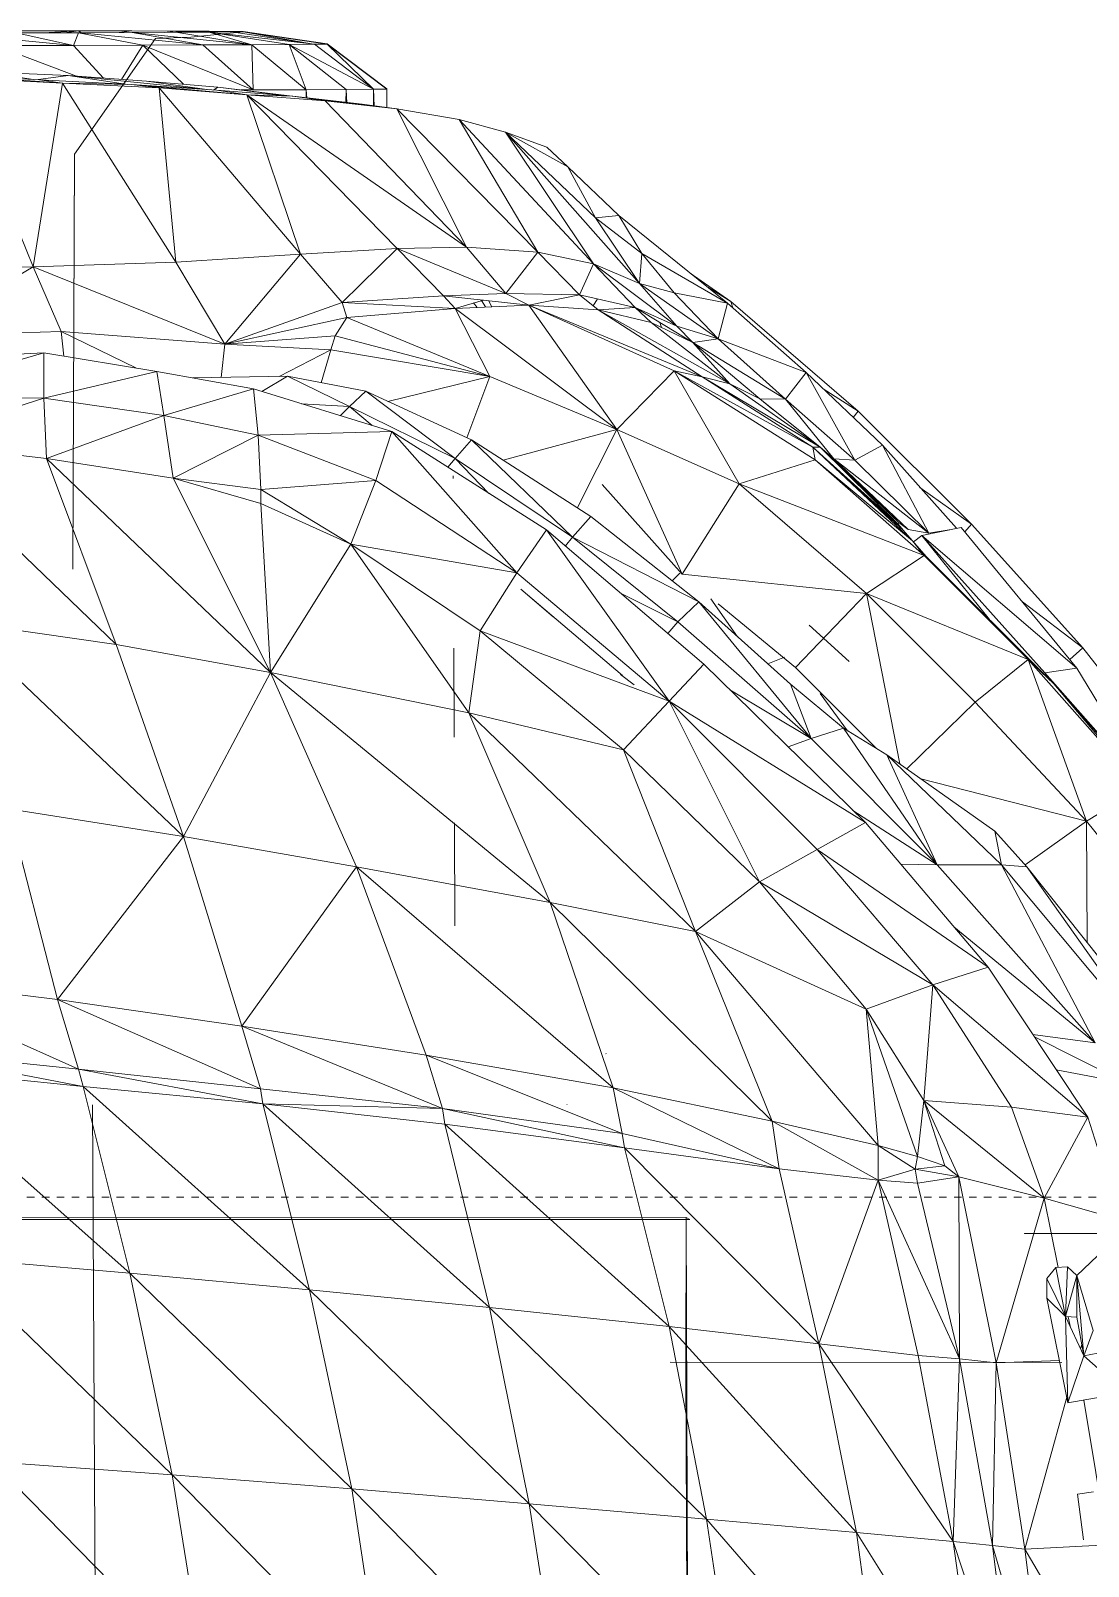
# Model space of a CAD drawing. Header units: inches. Extents: x -4450 to -273, y 9564 to 12971.
# Drawn here: x -2904.27 to -2886.59, y 12455.56 to 12481.25 of the extents above; entities that cross this region are included whole.
import ezdxf

# ---------------------------------------------------------------- set-up
doc = ezdxf.new("R2010")
doc.units = ezdxf.units.IN
doc.header["$MEASUREMENT"] = 0
doc.linetypes.add('Aligning Line 1_8_', pattern=[0.25, 0.125, -0.125])
for name, color, linetype, lineweight in [('0-1', 7, 'Continuous', 5), ('0-3', 7, 'Continuous', 9), ('A-GENM', 5, 'Continuous', 9), ('G-ANNO-SYMB', 111, 'Aligning Line 1_8_', 9)]:
    doc.layers.add(name, color=color, linetype=linetype, lineweight=lineweight)

# ---------------------------------------------------------------- blocks, each defined once
blk = doc.blocks.new('Land_Rover_Evoque_-_SUV_Car_Vehicle_Automobile_13067 - Land Rover EVOQUE_dwg-V5-FLOOR PLAN - ROOF')
at = {"layer": 'A-GENM'}
for p, q in [((-0.69574, 2.36898), (-0.63786, 2.41423)), ((-0.62217, 2.37056), (-0.57067, 2.41188)), ((-0.60274, 2.34533), (-0.51971, 2.41139)), ((-0.44711, 2.34426), (-0.44708, 2.41074)), ((-0.68707, 2.36655), (-0.63163, 2.40008)), ((-0.68515, 2.35287), (-0.63163, 2.40008)), ((-0.63138, 2.39993), (-0.68043, 2.35669)), ((-0.52314, 2.4016), (-0.60369, 2.33457)), ((-0.52314, 2.4016), (-0.60274, 2.34533)), ((-0.63634, 2.394), (-0.69078, 2.34585)), ((-0.68043, 2.35669), (-0.63634, 2.394)), ((-0.63634, 2.394), (-0.62217, 2.37056)), ((-0.51081, 2.38783), (-0.53057, 2.34853)), ((-0.51081, 2.38783), (-0.51662, 2.35779)), ((-0.37944, 2.38717), (-0.39511, 2.36953)), ((-0.37944, 2.38717), (-0.37522, 2.36273)), ((-0.31311, 2.34439), (-0.23632, 2.38963)), ((-0.49655, 2.37113), (-0.45285, 2.38497)), ((-0.49655, 2.37113), (-0.45285, 2.38497)), ((-0.46214, 2.35267), (-0.45285, 2.38497)), ((-0.528, 2.37423), (-0.60369, 2.33457)), ((-0.528, 2.37423), (-0.60365, 2.30717)), ((-0.528, 2.37423), (-0.57731, 2.31432)), ((-0.528, 2.37423), (-0.53163, 2.34782)), ((-0.42925, 2.36645), (-0.43762, 2.37521)), ((-0.40594, 2.37339), (-0.42925, 2.36645)), ((-0.39511, 2.36953), (-0.40594, 2.37339)), ((-0.39635, 2.37537), (-0.39511, 2.36953)), ((-0.37637, 2.36941), (-0.31486, 2.3796)), ((-0.33744, 2.37363), (-0.33646, 2.36678)), ((-0.31311, 2.34439), (-0.31486, 2.3796)), ((-0.74822, 2.32181), (-0.69574, 2.36898)), ((-0.71522, 2.34344), (-0.69574, 2.36898)), ((-0.69574, 2.36898), (-0.69073, 2.36355)), ((-0.69078, 2.34585), (-0.62217, 2.37056)), ((-0.62217, 2.37056), (-0.67271, 2.32339)), ((-0.62217, 2.37056), (-0.64019, 2.30031)), ((-0.62217, 2.37056), (-0.57072, 2.37081)), ((-0.62217, 2.37056), (-0.60357, 2.34459)), ((-0.49655, 2.37113), (-0.56014, 2.32888)), ((-0.56014, 2.32888), (-0.49655, 2.37113)), ((-0.49655, 2.37113), (-0.55273, 2.30539)), ((-0.49655, 2.37113), (-0.50068, 2.33882)), ((-0.49655, 2.37113), (-0.46214, 2.35267)), ((-0.39511, 2.36953), (-0.42925, 2.36645)), ((-0.39511, 2.36953), (-0.41182, 2.36162)), ((-0.39511, 2.36953), (-0.41156, 2.36654)), ((-0.40003, 2.36864), (-0.3982, 2.36807)), ((-0.39511, 2.36953), (-0.37522, 2.36273)), ((-0.33646, 2.36678), (-0.31698, 2.36933)), ((-0.68707, 2.36655), (-0.74691, 2.31742)), ((-0.74351, 2.30077), (-0.68707, 2.36655)), ((-0.68515, 2.35287), (-0.68707, 2.36655)), ((-0.43291, 2.36253), (-0.42925, 2.36645)), ((-0.43268, 2.35764), (-0.43291, 2.36253)), ((-0.41182, 2.36162), (-0.43291, 2.36253)), ((-0.41182, 2.36162), (-0.43268, 2.35764)), ((-0.42925, 2.36645), (-0.41156, 2.36654)), ((-0.41182, 2.36162), (-0.42925, 2.36645)), ((-0.41182, 2.36162), (-0.428, 2.35375)), ((-0.37522, 2.36273), (-0.41965, 2.35379)), ((-0.41182, 2.36162), (-0.41965, 2.35379)), ((-0.41182, 2.36162), (-0.41156, 2.36654)), ((-0.37522, 2.36273), (-0.41182, 2.36162)), ((-0.41175, 2.36288), (-0.40723, 2.36379)), ((-0.39249, 2.19399), (-0.39237, 2.3601)), ((-0.37767, 2.36224), (-0.31311, 2.34439)), ((-0.68043, 2.35669), (-0.73439, 2.30266)), ((-0.68043, 2.35669), (-0.69078, 2.34585)), ((-0.68515, 2.35287), (-0.68325, 2.35386)), ((-0.46214, 2.35267), (-0.43272, 2.35863)), ((-0.428, 2.35375), (-0.43268, 2.35764)), ((-0.41965, 2.35379), (-0.428, 2.35375)), ((-0.39313, 2.35913), (-0.39214, 2.33233)), ((-0.31457, 2.33069), (-0.23445, 2.35445)), ((-0.31311, 2.34439), (-0.23445, 2.35445)), ((-0.74351, 2.30077), (-0.68515, 2.35287)), ((-0.50358, 2.30164), (-0.46214, 2.35267)), ((-0.46214, 2.35267), (-0.50068, 2.33882)), ((-0.46214, 2.35267), (-0.47117, 2.31644)), ((-0.46214, 2.35267), (-0.39214, 2.33233)), ((-0.69078, 2.34585), (-0.73493, 2.30165)), ((-0.73439, 2.30266), (-0.69078, 2.34585)), ((-0.69078, 2.34585), (-0.71879, 2.27725)), ((-0.69078, 2.34585), (-0.67271, 2.32339)), ((-0.60274, 2.34533), (-0.61795, 2.33172)), ((-0.60369, 2.33457), (-0.60274, 2.34533)), ((-0.44711, 2.34426), (-0.447, 2.34424)), ((-0.39214, 2.33233), (-0.31311, 2.34439)), ((-0.23566, 2.34074), (-0.31627, 2.31407)), ((-0.31457, 2.33069), (-0.31311, 2.34439)), ((-0.31457, 2.33069), (-0.23566, 2.34074)), ((-0.60369, 2.33457), (-0.65037, 2.28594)), ((-0.60369, 2.33457), (-0.61795, 2.33172)), ((-0.60369, 2.33457), (-0.60365, 2.30717)), ((-0.50068, 2.33882), (-0.55273, 2.30539)), ((-0.50358, 2.30164), (-0.50068, 2.33882)), ((-0.70771, 2.32938), (-0.74351, 2.30077)), ((-0.61795, 2.33172), (-0.65037, 2.28594)), ((-0.56014, 2.32888), (-0.62153, 2.27681)), ((-0.62153, 2.27681), (-0.56014, 2.32888)), ((-0.6102, 2.25632), (-0.56014, 2.32888)), ((-0.55273, 2.30539), (-0.56014, 2.32888)), ((-0.39214, 2.33233), (-0.47117, 2.31644)), ((-0.39214, 2.33233), (-0.39386, 2.31672)), ((-0.31457, 2.33069), (-0.39386, 2.31672)), ((-0.39214, 2.33233), (-0.31457, 2.33069)), ((-0.31457, 2.33069), (-0.31627, 2.31407)), ((-0.74822, 2.32181), (-0.79627, 2.2737)), ((-0.76384, 2.29994), (-0.74822, 2.32181)), ((-0.74503, 2.31896), (-0.74822, 2.32181)), ((-0.67271, 2.32339), (-0.71879, 2.27725)), ((-0.67271, 2.32339), (-0.64436, 2.29442)), ((-0.23663, 2.3251), (-0.32021, 2.27297)), ((-0.31627, 2.31407), (-0.23663, 2.3251)), ((-0.74649, 2.31539), (-0.78174, 2.28401)), ((-0.74691, 2.31742), (-0.74351, 2.30077)), ((-0.74351, 2.30077), (-0.74691, 2.31742)), ((-0.50358, 2.30164), (-0.47117, 2.31644)), ((-0.47585, 2.31055), (-0.47117, 2.31644)), ((-0.47117, 2.31644), (-0.47437, 2.29784)), ((-0.47117, 2.31644), (-0.39386, 2.31672)), ((-0.47117, 2.31644), (-0.46847, 2.29886)), ((-0.4697, 2.28221), (-0.39386, 2.31672)), ((-0.39386, 2.31672), (-0.46847, 2.29886)), ((-0.39532, 2.29912), (-0.39386, 2.31672)), ((-0.31627, 2.31407), (-0.39386, 2.31672)), ((-0.74449, 2.30369), (-0.74603, 2.31312)), ((-0.50358, 2.30164), (-0.47585, 2.31055)), ((-0.47976, 2.29884), (-0.47585, 2.31055)), ((-0.47585, 2.31055), (-0.47437, 2.29784)), ((-0.31627, 2.31407), (-0.40023, 2.25706)), ((-0.31627, 2.31407), (-0.39532, 2.29912)), ((-0.31627, 2.31407), (-0.32021, 2.27297)), ((-0.74449, 2.30369), (-0.78174, 2.28401)), ((-0.74449, 2.30369), (-0.77593, 2.26344)), ((-0.73493, 2.30165), (-0.77563, 2.25551)), ((-0.74449, 2.30369), (-0.77539, 2.27228)), ((-0.73493, 2.30165), (-0.76539, 2.22325)), ((-0.74601, 2.29486), (-0.74449, 2.30369)), ((-0.73439, 2.30266), (-0.74124, 2.29677)), ((-0.74124, 2.29677), (-0.73493, 2.30165)), ((-0.73439, 2.30266), (-0.73493, 2.30165)), ((-0.73493, 2.30165), (-0.71879, 2.27725)), ((-0.60365, 2.30717), (-0.66166, 2.26742)), ((-0.60365, 2.30717), (-0.65723, 2.2537)), ((-0.60365, 2.30717), (-0.65037, 2.28594)), ((-0.60365, 2.30717), (-0.62674, 2.2715)), ((-0.55273, 2.30539), (-0.6102, 2.25632)), ((-0.60365, 2.30717), (-0.60394, 2.29173)), ((-0.59639, 2.2319), (-0.55273, 2.30539)), ((-0.54238, 2.27709), (-0.55273, 2.30539)), ((-0.50358, 2.30164), (-0.55273, 2.30539)), ((-0.54238, 2.27709), (-0.50358, 2.30164)), ((-0.47976, 2.29884), (-0.50358, 2.30164)), ((-0.74124, 2.29677), (-0.78097, 2.25454)), ((-0.74124, 2.29677), (-0.77563, 2.25551)), ((-0.74565, 2.29281), (-0.74124, 2.29677)), ((-0.74351, 2.30077), (-0.7408, 2.29715)), ((-0.7408, 2.29715), (-0.74351, 2.30077)), ((-0.54238, 2.27709), (-0.47976, 2.29884)), ((-0.48443, 2.28216), (-0.47976, 2.29884)), ((-0.48443, 2.28216), (-0.47437, 2.29784)), ((-0.47976, 2.29884), (-0.47437, 2.29784)), ((-0.46847, 2.29886), (-0.47437, 2.29784)), ((-0.4697, 2.28221), (-0.47437, 2.29784)), ((-0.39532, 2.29912), (-0.4697, 2.28221)), ((-0.4697, 2.28221), (-0.46847, 2.29886)), ((-0.40023, 2.25706), (-0.39532, 2.29912)), ((-0.74565, 2.29281), (-0.78097, 2.25454)), ((-0.74809, 2.29087), (-0.78097, 2.25454)), ((-0.74903, 2.2909), (-0.78092, 2.25753)), ((-0.74809, 2.29087), (-0.78092, 2.25753)), ((-0.74601, 2.29486), (-0.77593, 2.26344)), ((-0.74903, 2.2909), (-0.77593, 2.26344)), ((-0.74903, 2.2909), (-0.74601, 2.29486)), ((-0.74809, 2.29087), (-0.74903, 2.2909)), ((-0.74809, 2.29087), (-0.74565, 2.29281)), ((-0.71879, 2.27725), (-0.64647, 2.29144)), ((-0.81263, 2.25161), (-0.78174, 2.28401)), ((-0.78174, 2.28401), (-0.77539, 2.27228)), ((-0.65037, 2.28594), (-0.66166, 2.26742)), ((-0.57528, 2.20463), (-0.48443, 2.28216)), ((-0.54238, 2.27709), (-0.48443, 2.28216)), ((-0.49475, 2.23717), (-0.4697, 2.28221)), ((-0.48443, 2.28216), (-0.49475, 2.23717)), ((-0.48443, 2.28216), (-0.4697, 2.28221)), ((-0.47462, 2.24015), (-0.4697, 2.28221)), ((-0.40023, 2.25706), (-0.4697, 2.28221)), ((-0.23969, 2.28404), (-0.32586, 2.20941)), ((-0.32021, 2.27297), (-0.23969, 2.28404)), ((-0.71879, 2.27725), (-0.76539, 2.22325)), ((-0.71879, 2.27725), (-0.72709, 2.199)), ((-0.71879, 2.27725), (-0.68737, 2.24708)), ((-0.62153, 2.27681), (-0.6888, 2.20816)), ((-0.6888, 2.20816), (-0.62153, 2.27681)), ((-0.65317, 2.28133), (-0.68737, 2.24708)), ((-0.68737, 2.24708), (-0.65317, 2.28133)), ((-0.62153, 2.27681), (-0.67305, 2.19355)), ((-0.6102, 2.25632), (-0.62153, 2.27681)), ((-0.59639, 2.2319), (-0.54238, 2.27709)), ((-0.57528, 2.20463), (-0.54238, 2.27709)), ((-0.79627, 2.2737), (-0.84286, 2.21971)), ((-0.81263, 2.25161), (-0.77539, 2.27228)), ((-0.79627, 2.2737), (-0.80577, 2.2588)), ((-0.80139, 2.24283), (-0.77539, 2.27228)), ((-0.79357, 2.2716), (-0.79627, 2.2737)), ((-0.77593, 2.26344), (-0.77539, 2.27228)), ((-0.68988, 2.26987), (-0.70532, 2.25297)), ((-0.67637, 2.25758), (-0.66055, 2.26924)), ((-0.32021, 2.27297), (-0.40759, 2.19348)), ((-0.32021, 2.27297), (-0.40023, 2.25706)), ((-0.32021, 2.27297), (-0.32586, 2.20941)), ((-0.80139, 2.24283), (-0.77593, 2.26344)), ((-0.78092, 2.25753), (-0.77593, 2.26344)), ((-0.66166, 2.26742), (-0.68034, 2.24503)), ((-0.65723, 2.2537), (-0.66166, 2.26742)), ((-0.81086, 2.20749), (-0.78092, 2.25753)), ((-0.80787, 2.21928), (-0.78092, 2.25753)), ((-0.80141, 2.23205), (-0.78092, 2.25753)), ((-0.78097, 2.25454), (-0.78092, 2.25753)), ((-0.6102, 2.25632), (-0.67305, 2.19355)), ((-0.59639, 2.2319), (-0.6102, 2.25632)), ((-0.40023, 2.25706), (-0.48345, 2.17461)), ((-0.40023, 2.25706), (-0.47462, 2.24015)), ((-0.40759, 2.19348), (-0.40023, 2.25706)), ((-0.81263, 2.25161), (-0.84205, 2.21824)), ((-0.82689, 2.21434), (-0.81263, 2.25161)), ((-0.77563, 2.25551), (-0.81338, 2.19567)), ((-0.78097, 2.25454), (-0.81338, 2.19567)), ((-0.81263, 2.25161), (-0.80139, 2.24283)), ((-0.78097, 2.25454), (-0.81086, 2.20749)), ((-0.77563, 2.25551), (-0.78097, 2.25454)), ((-0.77563, 2.25551), (-0.76539, 2.22325)), ((-0.65723, 2.2537), (-0.71522, 2.2061)), ((-0.65723, 2.2537), (-0.70685, 2.19724)), ((-0.65723, 2.2537), (-0.68034, 2.24503)), ((-0.65723, 2.2537), (-0.67792, 2.21927)), ((-0.65365, 2.24404), (-0.65723, 2.2537)), ((-0.82689, 2.21434), (-0.80139, 2.24283)), ((-0.82544, 2.20359), (-0.80139, 2.24283)), ((-0.80141, 2.23205), (-0.80139, 2.24283)), ((-0.68034, 2.24503), (-0.71522, 2.2061)), ((-0.68737, 2.24708), (-0.71441, 2.21435)), ((-0.71441, 2.21435), (-0.68737, 2.24708)), ((-0.80141, 2.23205), (-0.79698, 2.2375)), ((-0.69176, 2.24247), (-0.68896, 2.23541)), ((-0.49475, 2.23717), (-0.58757, 2.14299)), ((-0.57528, 2.20463), (-0.49475, 2.23717)), ((-0.50899, 2.16968), (-0.47462, 2.24015)), ((-0.49475, 2.23717), (-0.50899, 2.16968)), ((-0.49475, 2.23717), (-0.47462, 2.24015)), ((-0.47462, 2.24015), (-0.4896, 2.17363)), ((-0.48345, 2.17461), (-0.47462, 2.24015)), ((-0.82544, 2.20359), (-0.80141, 2.23205)), ((-0.80787, 2.21928), (-0.80141, 2.23205)), ((-0.59639, 2.2319), (-0.67305, 2.19355)), ((-0.65238, 2.17407), (-0.59639, 2.2319)), ((-0.57528, 2.20463), (-0.59639, 2.2319)), ((-0.81338, 2.19567), (-0.76539, 2.22325)), ((-0.76539, 2.22325), (-0.78847, 2.17128)), ((-0.76539, 2.22325), (-0.72709, 2.199)), ((-0.84205, 2.21824), (-0.87931, 2.17213)), ((-0.84205, 2.21824), (-0.86313, 2.18195)), ((-0.85483, 2.20242), (-0.84286, 2.21971)), ((-0.84882, 2.20986), (-0.84286, 2.21971)), ((-0.84205, 2.21824), (-0.84649, 2.19569)), ((-0.84009, 2.22046), (-0.84286, 2.21971)), ((-0.82689, 2.21434), (-0.84205, 2.21824)), ((-0.8393, 2.16335), (-0.80787, 2.21928)), ((-0.83383, 2.18591), (-0.80787, 2.21928)), ((-0.82544, 2.20359), (-0.80787, 2.21928)), ((-0.81086, 2.20749), (-0.80787, 2.21928)), ((-0.70047, 2.22256), (-0.71653, 2.21125)), ((-0.244, 2.22145), (-0.33226, 2.13414)), ((-0.32586, 2.20941), (-0.244, 2.22145)), ((-0.85044, 2.18098), (-0.82689, 2.21434)), ((-0.82689, 2.21434), (-0.84649, 2.19569)), ((-0.8323, 2.19672), (-0.82689, 2.21434)), ((-0.82689, 2.21434), (-0.82544, 2.20359)), ((-0.8413, 2.134), (-0.81086, 2.20749)), ((-0.8393, 2.16335), (-0.81086, 2.20749)), ((-0.81338, 2.19567), (-0.81086, 2.20749)), ((-0.71522, 2.2061), (-0.75157, 2.16033)), ((-0.6888, 2.20816), (-0.74578, 2.14151)), ((-0.74578, 2.14151), (-0.6888, 2.20816)), ((-0.71522, 2.2061), (-0.74272, 2.15244)), ((-0.71522, 2.2061), (-0.70685, 2.19724)), ((-0.67305, 2.19355), (-0.6888, 2.20816)), ((-0.6681, 2.10852), (-0.57528, 2.20463)), ((-0.65238, 2.17407), (-0.57528, 2.20463)), ((-0.57528, 2.20463), (-0.58757, 2.14299)), ((-0.32586, 2.20941), (-0.41572, 2.11724)), ((-0.32586, 2.20941), (-0.40759, 2.19348)), ((-0.32586, 2.20941), (-0.33226, 2.13414)), ((-0.84022, 2.17903), (-0.82544, 2.20359)), ((-0.82544, 2.20359), (-0.83383, 2.18591)), ((-0.8323, 2.19672), (-0.82544, 2.20359)), ((-0.78847, 2.17128), (-0.72709, 2.199)), ((-0.76515, 2.16504), (-0.72709, 2.199)), ((-0.70685, 2.19724), (-0.74272, 2.15244)), ((-0.72747, 2.19803), (-0.72419, 2.1948)), ((-0.70685, 2.19724), (-0.71878, 2.17309)), ((-0.70182, 2.19293), (-0.70685, 2.19724)), ((-0.45389, 2.2007), (-0.45417, 1.78242)), ((0.00065, 2.20236), (-0.45389, 2.2007)), ((-0.45389, 2.2007), (-0.45297, 2.20229)), ((-0.45389, 2.2007), (-0.39019, 2.20059)), ((-0.45297, 2.20229), (-0.453, 2.04102)), ((-0.35682, 2.20073), (-0.39019, 2.20059)), ((0.0015, 2.20202), (-0.35682, 2.20073)), ((-0.86313, 2.18195), (-0.84649, 2.19569)), ((-0.85885, 2.16135), (-0.8323, 2.19672)), ((-0.8323, 2.19672), (-0.85044, 2.18098)), ((-0.85044, 2.18098), (-0.84649, 2.19569)), ((-0.8413, 2.134), (-0.81338, 2.19567)), ((-0.84022, 2.17903), (-0.8323, 2.19672)), ((-0.81338, 2.19567), (-0.78847, 2.17128)), ((-0.67305, 2.19355), (-0.74578, 2.14151)), ((-0.67305, 2.19355), (-0.72757, 2.12884)), ((-0.70298, 2.11328), (-0.67305, 2.19355)), ((-0.65238, 2.17407), (-0.67305, 2.19355)), ((-0.40759, 2.19348), (-0.49354, 2.09835)), ((-0.40759, 2.19348), (-0.48345, 2.17461)), ((-0.41572, 2.11724), (-0.40759, 2.19348)), ((-0.84022, 2.17903), (-0.83383, 2.18591)), ((-0.8393, 2.16335), (-0.83383, 2.18591)), ((-0.8318, 2.1902), (-0.83387, 2.18957)), ((-0.85044, 2.18098), (-0.91467, 2.12402)), ((-0.87931, 2.17213), (-0.86313, 2.18195)), ((-0.87837, 2.16231), (-0.86313, 2.18195)), ((-0.85044, 2.18098), (-0.87837, 2.16231)), ((-0.85044, 2.18098), (-0.86313, 2.18195)), ((-0.85885, 2.16135), (-0.85044, 2.18098)), ((-0.85885, 2.16135), (-0.84022, 2.17903)), ((-0.84567, 2.15553), (-0.84022, 2.17903)), ((-0.84022, 2.17903), (-0.8393, 2.16335)), ((-0.67999, 2.17866), (-0.6844, 2.1728)), ((-0.89991, 2.15051), (-0.87931, 2.17213)), ((-0.87931, 2.17213), (-0.87837, 2.16231)), ((-0.8413, 2.134), (-0.78847, 2.17128)), ((-0.83988, 2.10266), (-0.78847, 2.17128)), ((-0.78847, 2.17128), (-0.81102, 2.11741)), ((-0.78847, 2.17128), (-0.75527, 2.15455)), ((-0.78847, 2.17128), (-0.77545, 2.12303)), ((-0.68394, 2.17375), (-0.72069, 2.13059)), ((-0.70298, 2.11328), (-0.65238, 2.17407)), ((-0.6681, 2.10852), (-0.65238, 2.17407)), ((-0.52276, 2.09046), (-0.4896, 2.17363)), ((-0.50899, 2.16968), (-0.4896, 2.17363)), ((-0.48345, 2.17461), (-0.50017, 2.09733)), ((-0.50017, 2.09733), (-0.4896, 2.17363)), ((-0.49354, 2.09835), (-0.48345, 2.17461)), ((-0.48345, 2.17461), (-0.4896, 2.17363)), ((-0.6028, 2.06083), (-0.50899, 2.16968)), ((-0.58757, 2.14299), (-0.50899, 2.16968)), ((-0.52339, 2.16674), (-0.52349, 2.1667)), ((-0.50899, 2.16968), (-0.52276, 2.09046)), ((-0.92013, 2.1044), (-0.85885, 2.16135)), ((-0.91467, 2.12402), (-0.87837, 2.16231)), ((-0.85885, 2.16135), (-0.91467, 2.12402)), ((-0.89991, 2.15051), (-0.87837, 2.16231)), ((-0.8638, 2.13785), (-0.85885, 2.16135)), ((-0.84567, 2.15553), (-0.85885, 2.16135)), ((-0.84567, 2.15553), (-0.8393, 2.16335)), ((-0.841, 2.16126), (-0.8439, 2.16316)), ((-0.8413, 2.134), (-0.8393, 2.16335)), ((-0.75157, 2.16033), (-0.78401, 2.10966)), ((-0.74272, 2.15244), (-0.75157, 2.16033)), ((-0.8638, 2.13785), (-0.84567, 2.15553)), ((-0.84621, 2.1242), (-0.84567, 2.15553)), ((-0.84567, 2.15553), (-0.8413, 2.134)), ((-0.74272, 2.15244), (-0.78401, 2.10966)), ((-0.74272, 2.15244), (-0.77613, 2.10275)), ((-0.73899, 2.14946), (-0.74272, 2.15244)), ((-0.89991, 2.15051), (-0.91467, 2.12402)), ((-0.90825, 2.14165), (-0.89991, 2.15051)), ((-0.50192, 2.15014), (-0.50187, 2.15017)), ((-0.24881, 2.14714), (-0.33865, 2.05885)), ((-0.33226, 2.13414), (-0.24881, 2.14714)), ((-0.90825, 2.14165), (-0.91467, 2.12402)), ((-0.78754, 2.07588), (-0.74578, 2.14151)), ((-0.78754, 2.07588), (-0.74578, 2.14151)), ((-0.74578, 2.14151), (-0.72757, 2.12884)), ((-0.72069, 2.13059), (-0.70895, 2.1443)), ((-0.68531, 2.02438), (-0.58757, 2.14299)), ((-0.6681, 2.10852), (-0.58757, 2.14299)), ((-0.58757, 2.14299), (-0.6028, 2.06083)), ((-0.92458, 2.07795), (-0.8638, 2.13785)), ((-0.8638, 2.13785), (-0.92013, 2.1044)), ((-0.86582, 2.10748), (-0.8638, 2.13785)), ((-0.8638, 2.13785), (-0.84621, 2.1242)), ((-0.84621, 2.1242), (-0.8413, 2.134)), ((-0.84525, 2.09777), (-0.8413, 2.134)), ((-0.8413, 2.134), (-0.83988, 2.10266)), ((-0.33226, 2.13414), (-0.42311, 2.04094)), ((-0.33226, 2.13414), (-0.41572, 2.11724)), ((-0.33226, 2.13414), (-0.33865, 2.05885)), ((-0.78754, 2.07588), (-0.72757, 2.12884)), ((-0.76686, 2.06907), (-0.72757, 2.12884)), ((-0.7398, 2.05838), (-0.72757, 2.12884)), ((-0.70298, 2.11328), (-0.72757, 2.12884)), ((-0.92013, 2.1044), (-0.91467, 2.12402)), ((-0.86582, 2.10748), (-0.84621, 2.1242)), ((-0.86535, 2.07812), (-0.84621, 2.1242)), ((-0.84525, 2.09777), (-0.84621, 2.1242)), ((-0.84525, 2.09777), (-0.84621, 2.1242)), ((-0.84341, 2.11467), (-0.83988, 2.10266)), ((-0.84059, 2.11822), (-0.84318, 2.1168)), ((-0.84047, 2.11562), (-0.84316, 2.11382)), ((-0.83988, 2.10266), (-0.81102, 2.11741)), ((-0.83597, 2.05672), (-0.81102, 2.11741)), ((-0.81102, 2.11741), (-0.82815, 2.05183)), ((-0.81102, 2.11741), (-0.82226, 2.04991)), ((-0.81102, 2.11741), (-0.78494, 2.10766)), ((-0.81102, 2.11741), (-0.80039, 2.07413)), ((-0.76134, 2.11706), (-0.77613, 2.10275)), ((-0.7398, 2.05838), (-0.70298, 2.11328)), ((-0.6681, 2.10852), (-0.70298, 2.11328)), ((-0.41572, 2.11724), (-0.50214, 2.02113)), ((-0.41572, 2.11724), (-0.49354, 2.09835)), ((-0.42311, 2.04094), (-0.41572, 2.11724)), ((-0.93053, 2.0143), (-0.86582, 2.10748)), ((-0.86582, 2.10748), (-0.92805, 2.04758)), ((-0.86582, 2.10748), (-0.92458, 2.07795)), ((-0.86535, 2.07812), (-0.86582, 2.10748)), ((-0.84031, 2.11209), (-0.84219, 2.11051)), ((-0.78401, 2.10966), (-0.80468, 2.06482)), ((-0.78401, 2.10966), (-0.77613, 2.10275)), ((-0.7398, 2.05838), (-0.6681, 2.10852)), ((-0.68531, 2.02438), (-0.6681, 2.10852)), ((-0.92458, 2.07795), (-0.92013, 2.1044)), ((-0.84525, 2.09777), (-0.83988, 2.10266)), ((-0.84233, 2.05472), (-0.83988, 2.10266)), ((-0.83988, 2.10266), (-0.83597, 2.05672)), ((-0.77613, 2.10275), (-0.80468, 2.06482)), ((-0.79827, 2.05792), (-0.77613, 2.10275)), ((-0.77242, 2.09964), (-0.77613, 2.10275)), ((-0.76769, 2.10184), (-0.76871, 2.10186)), ((-0.65776, 2.10227), (-0.69558, 2.10212)), ((-0.57775, 2.10256), (-0.62146, 2.1024)), ((-0.86535, 2.07812), (-0.84525, 2.09777)), ((-0.84233, 2.05472), (-0.84525, 2.09777)), ((-0.53507, 2.01218), (-0.50017, 2.09733)), ((-0.52276, 2.09046), (-0.50017, 2.09733)), ((-0.50852, 2.02013), (-0.50017, 2.09733)), ((-0.49354, 2.09835), (-0.50214, 2.02113)), ((-0.50214, 2.02113), (-0.50017, 2.09733)), ((-0.49354, 2.09835), (-0.50017, 2.09733)), ((-0.6028, 2.06083), (-0.52276, 2.09046)), ((-0.52276, 2.09046), (-0.53507, 2.01218)), ((-0.95215, 2.04837), (-0.93311, 2.07372)), ((-0.93311, 2.07372), (-0.95208, 2.04837)), ((-0.95208, 2.04837), (-0.933, 2.07372)), ((-0.93311, 2.07372), (-0.933, 2.07372)), ((-0.933, 2.07372), (-0.92514, 2.07369)), ((-0.933, 2.07372), (-0.9329, 2.0681)), ((-0.93053, 2.0143), (-0.86535, 2.07812)), ((-0.92458, 2.07795), (-0.92997, 2.03389)), ((-0.92805, 2.04758), (-0.92458, 2.07795)), ((-0.92458, 2.07795), (-0.92652, 2.06329)), ((-0.86291, 2.03703), (-0.86535, 2.07812)), ((-0.84233, 2.05472), (-0.86535, 2.07812)), ((-0.80572, 2.01716), (-0.78754, 2.07588)), ((-0.80572, 2.01716), (-0.78754, 2.07588)), ((-0.78603, 2.01915), (-0.78754, 2.07588)), ((-0.78754, 2.07588), (-0.76686, 2.06907)), ((-0.95208, 2.04837), (-0.9329, 2.0681)), ((-0.95198, 2.04304), (-0.9329, 2.0681)), ((-0.95189, 2.03226), (-0.9329, 2.0681)), ((-0.9329, 2.0681), (-0.92569, 2.06827)), ((-0.9329, 2.0681), (-0.93281, 2.0564)), ((-0.9329, 2.0681), (-0.92571, 2.06807)), ((-0.79827, 2.05792), (-0.79015, 2.06746)), ((-0.78603, 2.01915), (-0.76686, 2.06907)), ((-0.7398, 2.05838), (-0.76686, 2.06907)), ((-0.76291, 2.0202), (-0.76686, 2.06907)), ((-0.25348, 2.07186), (-0.34458, 1.98257)), ((-0.25348, 2.07186), (-0.33865, 2.05885)), ((-0.93383, 2.00205), (-0.92652, 2.06174)), ((-0.92997, 2.03389), (-0.92652, 2.06329)), ((-0.92652, 2.06329), (-0.92601, 2.06631)), ((-0.81107, 2.03161), (-0.80468, 2.06482)), ((-0.79827, 2.05792), (-0.80468, 2.06482)), ((-0.68531, 2.02438), (-0.6028, 2.06083)), ((-0.6028, 2.06083), (-0.61559, 1.98745)), ((-0.6028, 2.06083), (-0.53507, 2.01218)), ((-0.95189, 2.03226), (-0.93281, 2.0564)), ((-0.93281, 2.0564), (-0.92712, 2.0567)), ((-0.93281, 2.0564), (-0.93272, 2.03955)), ((-0.93281, 2.0564), (-0.92716, 2.05638)), ((-0.86291, 2.03703), (-0.84233, 2.05472)), ((-0.84233, 2.05472), (-0.83597, 2.05672)), ((-0.8247, 2.00493), (-0.84233, 2.05472)), ((-0.8247, 2.00493), (-0.83597, 2.05672)), ((-0.83597, 2.05672), (-0.82815, 2.05183)), ((-0.81107, 2.03161), (-0.79827, 2.05792)), ((-0.79941, 2.03752), (-0.79827, 2.05792)), ((-0.79827, 2.05792), (-0.79432, 2.05397)), ((-0.7398, 2.05838), (-0.76291, 2.0202)), ((-0.75701, 2.02022), (-0.7398, 2.05838)), ((-0.68531, 2.02438), (-0.7398, 2.05838)), ((-0.33865, 2.05885), (-0.43026, 1.96467)), ((-0.33865, 2.05885), (-0.42311, 2.04094)), ((-0.34458, 1.98257), (-0.33865, 2.05885)), ((-0.95215, 2.04837), (-0.95741, 2.01272)), ((-0.95215, 2.04837), (-0.95733, 2.01272)), ((-0.95733, 2.01272), (-0.95208, 2.04837)), ((-0.95208, 2.04837), (-0.95198, 2.04304)), ((-0.93053, 2.0143), (-0.92805, 2.04758)), ((-0.92805, 2.04758), (-0.92997, 2.03389)), ((-0.8247, 2.00493), (-0.82815, 2.05183)), ((-0.82815, 2.05183), (-0.82226, 2.04991)), ((-0.8247, 2.00493), (-0.82226, 2.04991)), ((-0.811, 2.02799), (-0.82226, 2.04991)), ((-0.80832, 2.04588), (-0.82226, 2.04991)), ((-0.95733, 2.01272), (-0.95221, 2.04177)), ((-0.95217, 2.04177), (-0.95725, 2.00785)), ((-0.95198, 2.04304), (-0.95716, 1.99835)), ((-0.95198, 2.04304), (-0.95189, 2.03226)), ((-0.42311, 2.04094), (-0.50954, 1.94482)), ((-0.42311, 2.04094), (-0.50214, 2.02113)), ((-0.453, 2.04102), (-0.4532, 1.78202)), ((-0.43026, 1.96467), (-0.42311, 2.04094)), ((-0.95189, 2.03226), (-0.93272, 2.03955)), ((-0.9518, 2.01641), (-0.93272, 2.03955)), ((-0.86291, 2.03703), (-0.93347, 1.97715)), ((-0.93272, 2.03955), (-0.92914, 2.03983)), ((-0.93272, 2.03955), (-0.93262, 2.01706)), ((-0.93272, 2.03955), (-0.92918, 2.03954)), ((-0.86291, 2.03703), (-0.93053, 2.0143)), ((-0.8247, 2.00493), (-0.86291, 2.03703)), ((-0.85949, 1.98424), (-0.86291, 2.03703)), ((-0.95716, 1.99835), (-0.95189, 2.03226)), ((-0.95189, 2.03226), (-0.9518, 2.01641)), ((-0.93383, 2.00205), (-0.93027, 2.02998)), ((-0.93246, 2.00161), (-0.92997, 2.03389)), ((-0.93053, 2.0143), (-0.92997, 2.03389)), ((-0.81107, 2.03161), (-0.81035, 1.9914)), ((-0.81107, 2.03161), (-0.80465, 2.02062)), ((-0.77619, 1.92926), (-0.68531, 2.02438)), ((-0.68531, 2.02438), (-0.76783, 1.98303)), ((-0.68531, 2.02438), (-0.75701, 2.02022)), ((-0.6971, 1.95886), (-0.68531, 2.02438)), ((-0.68531, 2.02438), (-0.61559, 1.98745)), ((-0.50214, 2.02113), (-0.5169, 1.94287)), ((-0.50214, 2.02113), (-0.50954, 1.94482)), ((-0.50214, 2.02113), (-0.50852, 2.02013)), ((-0.95683, 2.01611), (-0.95741, 2.01272)), ((-0.95716, 1.99835), (-0.9518, 2.01641)), ((-0.9518, 2.01641), (-0.95709, 1.98418)), ((-0.9518, 2.01641), (-0.957, 1.96561)), ((-0.9518, 2.01641), (-0.93262, 2.01706)), ((-0.9518, 2.01641), (-0.95173, 1.99565)), ((-0.93262, 2.01706), (-0.95173, 1.99565)), ((-0.93262, 2.01706), (-0.95163, 1.97024)), ((-0.93262, 2.01706), (-0.9326, 2.0118)), ((-0.8131, 1.97609), (-0.80572, 2.01716)), ((-0.8131, 1.97609), (-0.80572, 2.01716)), ((-0.78603, 2.01915), (-0.80572, 2.01716)), ((-0.79439, 1.97907), (-0.80572, 2.01716)), ((-0.79439, 1.97907), (-0.78603, 2.01915)), ((-0.76291, 2.0202), (-0.78603, 2.01915)), ((-0.76783, 1.98303), (-0.78603, 2.01915)), ((-0.76783, 1.98303), (-0.75701, 2.02022)), ((-0.76783, 1.98303), (-0.76291, 2.0202)), ((-0.75701, 2.02022), (-0.76291, 2.0202)), ((-0.54638, 1.93395), (-0.50852, 2.02013)), ((-0.53507, 2.01218), (-0.50852, 2.02013)), ((-0.5169, 1.94287), (-0.50852, 2.02013)), ((-0.95747, 2.00781), (-0.95741, 2.01272)), ((-0.95499, 1.99049), (-0.95733, 2.01272)), ((-0.95733, 2.01272), (-0.95725, 2.00785)), ((-0.93053, 2.0143), (-0.93491, 1.9654)), ((-0.93347, 1.97715), (-0.93053, 2.0143)), ((-0.93053, 2.0143), (-0.93246, 2.00161)), ((-0.53507, 2.01218), (-0.61559, 1.98745)), ((-0.53507, 2.01218), (-0.54638, 1.93395)), ((-0.95747, 2.00781), (-0.95755, 1.9983)), ((-0.95723, 2.00561), (-0.95747, 2.00781)), ((-0.95723, 2.00613), (-0.95747, 2.00781)), ((-0.95747, 2.00781), (-0.95722, 2.00446)), ((-0.95725, 2.00785), (-0.95716, 1.99835)), ((-0.93383, 2.00205), (-0.93629, 1.97174)), ((-0.93491, 1.9654), (-0.93246, 2.00161)), ((-0.93383, 2.00205), (-0.93255, 2.0002)), ((-0.8247, 2.00493), (-0.85949, 1.98424)), ((-0.8247, 2.00493), (-0.85751, 1.92363)), ((-0.83008, 1.93548), (-0.8247, 2.00493)), ((-0.8247, 2.00493), (-0.81057, 2.00345)), ((-0.95755, 1.9983), (-0.95761, 1.9841)), ((-0.95714, 1.99459), (-0.95755, 1.9983)), ((-0.95755, 1.9983), (-0.95713, 1.99191)), ((-0.95716, 1.99835), (-0.95709, 1.98418)), ((-0.95173, 1.99565), (-0.957, 1.96561)), ((-0.95173, 1.99565), (-0.95682, 1.9439)), ((-0.95173, 1.99565), (-0.95163, 1.97024)), ((-0.93877, 1.93847), (-0.93277, 1.99705)), ((-0.93629, 1.97174), (-0.93267, 1.99851)), ((-0.35025, 1.90633), (-0.25818, 1.99658)), ((-0.25818, 1.99658), (-0.34458, 1.98257)), ((-0.95447, 1.97557), (-0.95499, 1.99049)), ((-0.95761, 1.9841), (-0.95766, 1.96554)), ((-0.95761, 1.9841), (-0.95706, 1.97943)), ((-0.95709, 1.98418), (-0.957, 1.96561)), ((-0.95163, 1.97024), (-0.93502, 1.98738)), ((-0.85949, 1.98424), (-0.93542, 1.93607)), ((-0.85949, 1.98424), (-0.93347, 1.97715)), ((-0.85751, 1.92363), (-0.85949, 1.98424)), ((-0.76783, 1.98303), (-0.79439, 1.97907)), ((-0.77619, 1.92926), (-0.76783, 1.98303)), ((-0.70696, 1.89138), (-0.61559, 1.98745)), ((-0.6971, 1.95886), (-0.61559, 1.98745)), ((-0.61559, 1.98745), (-0.62742, 1.91315)), ((-0.61559, 1.98745), (-0.54638, 1.93395)), ((-0.34458, 1.98257), (-0.43689, 1.88744)), ((-0.34458, 1.98257), (-0.43026, 1.96467)), ((-0.35025, 1.90633), (-0.34458, 1.98257)), ((-0.90538, 1.9412), (-0.95447, 1.97557)), ((-0.93542, 1.93607), (-0.93347, 1.97715)), ((-0.93347, 1.97715), (-0.93491, 1.9654)), ((-0.821, 1.92815), (-0.8131, 1.97609)), ((-0.821, 1.92815), (-0.8131, 1.97609)), ((-0.79439, 1.97907), (-0.8131, 1.97609)), ((-0.80178, 1.92821), (-0.8131, 1.97609)), ((-0.80178, 1.92821), (-0.79439, 1.97907)), ((-0.77619, 1.92926), (-0.79439, 1.97907)), ((-0.95163, 1.97024), (-0.95692, 1.9429)), ((-0.95163, 1.97024), (-0.93708, 1.96113)), ((-0.95163, 1.97024), (-0.95155, 1.9408)), ((-0.93629, 1.97174), (-0.93877, 1.93847)), ((-0.95771, 1.94282), (-0.95766, 1.96554)), ((-0.95698, 1.96009), (-0.95766, 1.96554)), ((-0.957, 1.96561), (-0.95692, 1.9429)), ((-0.93877, 1.93847), (-0.93491, 1.96386)), ((-0.93686, 1.92628), (-0.93491, 1.9654)), ((-0.93542, 1.93607), (-0.93491, 1.9654)), ((-0.83008, 1.93548), (-0.81452, 1.96752)), ((-0.43026, 1.96467), (-0.51742, 1.86662)), ((-0.43026, 1.96467), (-0.50954, 1.94482)), ((-0.43689, 1.88744), (-0.43026, 1.96467)), ((-0.6971, 1.95886), (-0.7831, 1.86959)), ((-0.6971, 1.95886), (-0.77619, 1.92926)), ((-0.6971, 1.95886), (-0.70696, 1.89138)), ((-0.93765, 1.95347), (-0.95155, 1.9408)), ((-0.22926, 1.9502), (-0.50168, 1.94884)), ((-0.95704, 1.9439), (-0.95771, 1.94282)), ((-0.95692, 1.9429), (-0.95684, 1.91638)), ((-0.95155, 1.9408), (-0.95692, 1.9429)), ((-0.55624, 1.85477), (-0.5169, 1.94287)), ((-0.54638, 1.93395), (-0.5169, 1.94287)), ((-0.50954, 1.94482), (-0.52478, 1.86562)), ((-0.52478, 1.86562), (-0.5169, 1.94287)), ((-0.50954, 1.94482), (-0.51742, 1.86662)), ((-0.50954, 1.94482), (-0.5169, 1.94287)), ((-0.95771, 1.94282), (-0.95775, 1.91629)), ((-0.95691, 1.93695), (-0.95771, 1.94282)), ((-0.95771, 1.94282), (-0.95688, 1.92789)), ((-0.95155, 1.9408), (-0.95684, 1.91638)), ((-0.95155, 1.9408), (-0.95678, 1.88658)), ((-0.95155, 1.9408), (-0.95146, 1.90756)), ((-0.9385, 1.94207), (-0.95146, 1.90756)), ((-0.93877, 1.93847), (-0.94023, 1.90227)), ((-0.93877, 1.93847), (-0.93686, 1.92473)), ((-0.72922, 1.94054), (-0.90544, 1.94117)), ((-0.90538, 1.9412), (-0.72922, 1.94054)), ((-0.83008, 1.93548), (-0.81959, 1.93669)), ((-0.93542, 1.93607), (-0.9393, 1.88326)), ((-0.93787, 1.89105), (-0.93542, 1.93607)), ((-0.93542, 1.93607), (-0.93686, 1.92628)), ((-0.85751, 1.92363), (-0.93542, 1.93607)), ((-0.83008, 1.93548), (-0.85751, 1.92363)), ((-0.82809, 1.8739), (-0.83008, 1.93548)), ((-0.62742, 1.91315), (-0.54638, 1.93395)), ((-0.55624, 1.85477), (-0.54638, 1.93395)), ((-0.94023, 1.90227), (-0.937, 1.92379)), ((-0.9393, 1.88326), (-0.93686, 1.92628)), ((-0.85751, 1.92363), (-0.93787, 1.89105)), ((-0.82809, 1.8739), (-0.85751, 1.92363)), ((-0.85652, 1.86692), (-0.85751, 1.92363)), ((-0.80178, 1.92821), (-0.821, 1.92815)), ((-0.81754, 1.86267), (-0.821, 1.92815)), ((-0.80276, 1.86564), (-0.821, 1.92815)), ((-0.81754, 1.86267), (-0.821, 1.92815)), ((-0.80276, 1.86564), (-0.80178, 1.92821)), ((-0.77619, 1.92926), (-0.80178, 1.92821)), ((-0.7831, 1.86959), (-0.80178, 1.92821)), ((-0.77619, 1.92926), (-0.7831, 1.86959))]:
    blk.add_line(p, q, dxfattribs=at)
blk = doc.blocks.new('Land_Rover_Evoque_-_SUV_Car_Vehicle_Automobile_13067 - Land_Rover_Evoque_-_SUV_Car_Vehicle_Automobile_13067-V6-FLOOR PLAN - ROOF')
at = {"xscale": 39.40029010366786, "yscale": 39.40029010366786, "zscale": 39.40029010366786, "rotation": 180}
blk.add_blockref('Land_Rover_Evoque_-_SUV_Car_Vehicle_Automobile_13067 - Land Rover EVOQUE_dwg-V5-FLOOR PLAN - ROOF', (-0.026, 10.27), dxfattribs=at)
blk = doc.blocks.new('CTR  - Topography_rvt-1-FLOOR PLAN - ROOF')
at = {"layer": '0-3', "rotation": 89.99999999999953}
blk.add_blockref('Land_Rover_Evoque_-_SUV_Car_Vehicle_Automobile_13067 - Land_Rover_Evoque_-_SUV_Car_Vehicle_Automobile_13067-V6-FLOOR PLAN - ROOF', (-2969.749, 12443.536), dxfattribs=at)

msp = doc.modelspace()

# ---------------------------------------------------------------- linework, layer by layer
at = {"layer": 'G-ANNO-SYMB'}
msp.add_line((-1910.956, 12461.731), (-4071.964, 12461.731), dxfattribs=at)

# ---------------------------------------------------------------- block references
at = {"layer": '0-1'}
msp.add_blockref('CTR  - Topography_rvt-1-FLOOR PLAN - ROOF', (0, 0), dxfattribs=at)

doc.saveas('drawing.dxf')
